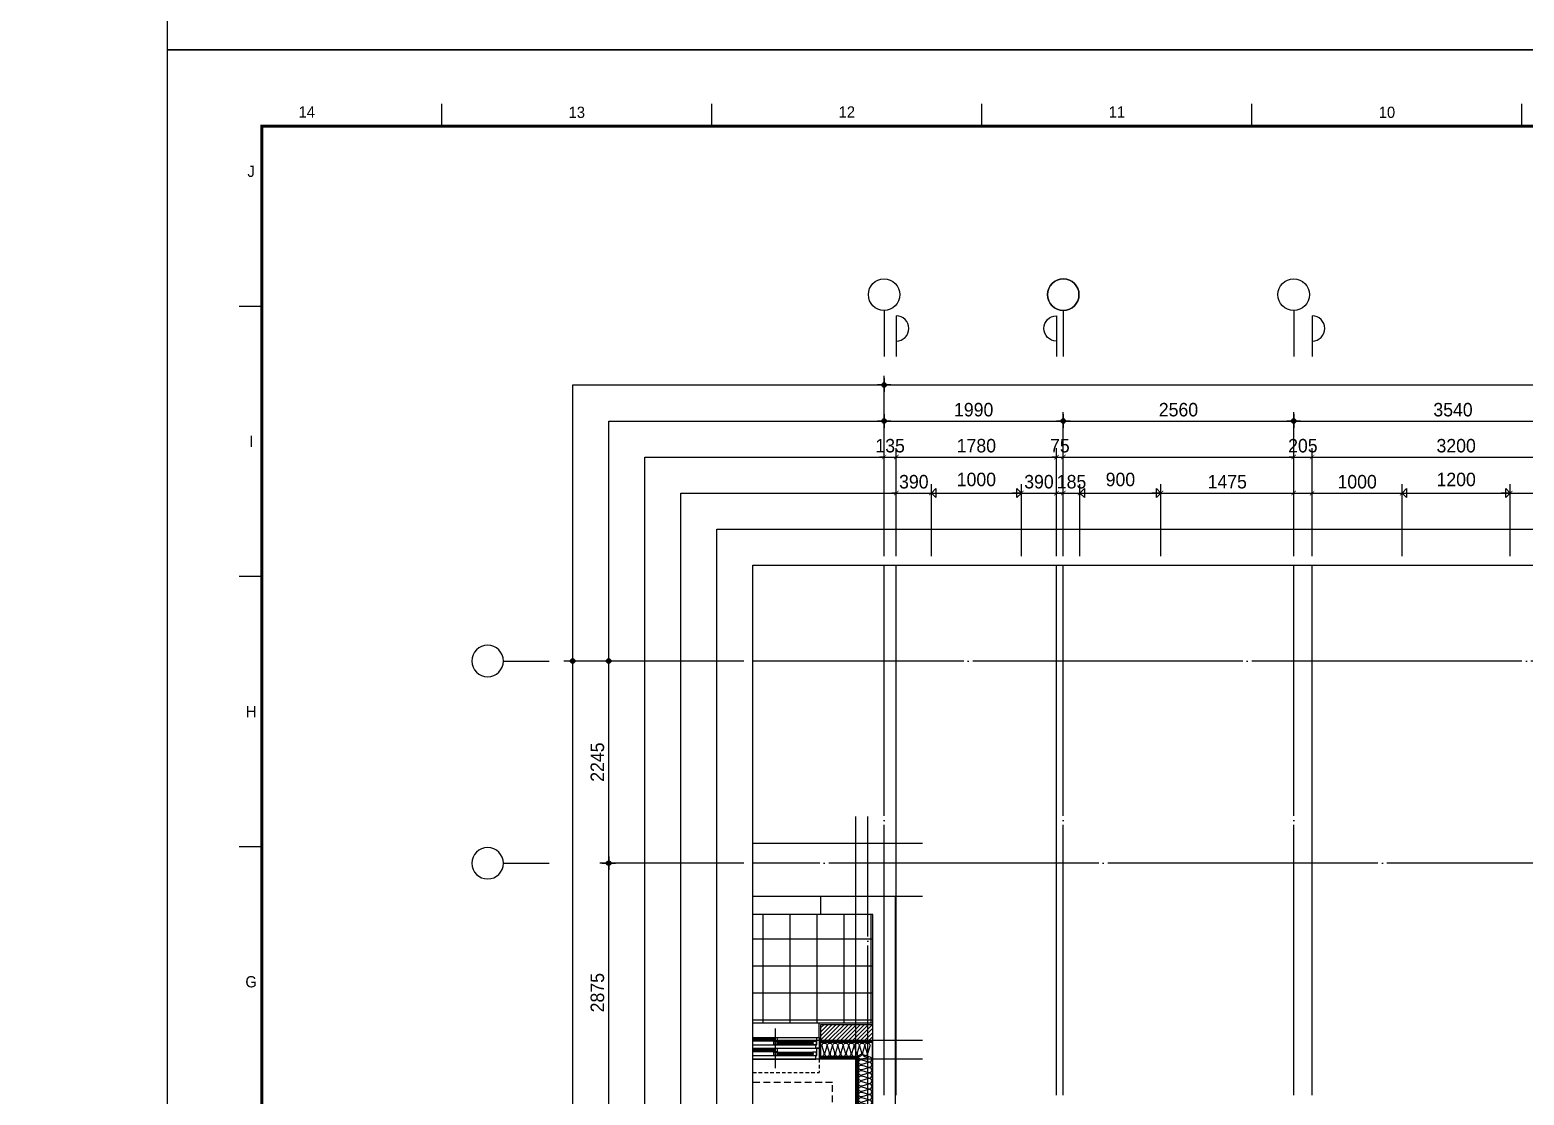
# Model space of a CAD drawing. Header units: millimetres. Extents: x -24416 to 92204, y -190080 to 23760.
# Drawn here: x -1526 to 15074, y -82888 to -71060 of the extents above; entities that cross this region are included whole.
import ezdxf
from ezdxf.enums import TextEntityAlignment as Align
from ezdxf.xclip import XClip

# ---------------------------------------------------------------- set-up
doc = ezdxf.new("R2010")
doc.units = ezdxf.units.MM
doc.header["$LTSCALE"] = 50
doc.header["$XCLIPFRAME"] = 0
for name, pattern in [('AUDIT_D_220706163347-0', [0]), ('CEN', [62, 60, -1, 0, -1]), ('H', [1.3, 0.8, -0.5]), ('HID', [2.3, 1.5, -0.8])]:
    doc.linetypes.add(name, pattern=pattern)
doc.layers.get('defpoints').update_dxf_attribs({"color": 139})
for name, color, linetype in [('A-치수', 7, 'AUDIT_D_220706163347-0'), ('A_HAT', 8, 'Continuous'), ('AA-BORD-FORM', 7, 'Continuous'), ('AA-BORD-TEXT', 3, 'Continuous'), ('AA-XXXX-DIMS', 7, 'Continuous'), ('ARDM', 7, 'Continuous'), ('CEN_CON', 1, 'CEN'), ('CEN_WALL', 12, 'CEN'), ('CONC', 2, 'Continuous'), ('dan1', 7, 'HID'), ('DIM', 7, 'AUDIT_D_220706163347-0'), ('ELE3_CON', 7, 'Continuous'), ('ELE4', 4, 'Continuous'), ('FIN', 6, 'Continuous'), ('INS', 8, 'Continuous'), ('WAL', 3, 'Continuous'), ('WAL_DRY', 7, 'Continuous'), ('WIN', 4, 'Continuous'), ('바닥타일', 8, 'Continuous'), ('커튼박스', 6, 'Continuous')]:
    doc.layers.add(name, color=color, linetype=linetype)
for name, color, linetype, plot in [('AA-XXXX-MC', 153, 'AUDIT_D_220706163347-0', False), ('Defpoint', 135, 'Continuous', False), ('MC', 135, 'Continuous', False)]:
    doc.layers.add(name, color=color, linetype=linetype, plot=plot)
doc.styles.add('HAUD01', font='Dotum.ttf')
doc.styles.add('맑은고딕', font='malgun.ttf', dxfattribs={"width": 0.9})
doc.dimstyles.new('DIM-50', dxfattribs={"dimscale": 50, "dimtxt": 3, "dimasz": 1, "dimexe": 2, "dimexo": 2, "dimgap": 1, "dimtad": 1, "dimdec": 0, "dimzin": 0, "dimdsep": 46, "dimtxsty": '맑은고딕', "dimblk1": 'DIMDOT', "dimblk2": 'DIMDOT', "dimsah": 1, "dimcen": 0.09, "dimdle": 2, "dimclrd": 7, "dimclre": 7, "dimclrt": 3, "dimadec": 0, "dimazin": 0, "dimtfac": 1, "dimtdec": 0, "dimtix": 1, "dimtmove": 2, "dimatfit": 3, "dimldrblk": 'DIMDOT', "dimfxl": 1, "dimtolj": 1, "dimtzin": 0, "dimarcsym": 0})
doc.dimstyles.new('MCDIM-50', dxfattribs={"dimscale": 50, "dimtxt": 3, "dimasz": 1, "dimexe": 2, "dimexo": 2, "dimgap": 1, "dimtad": 1, "dimdec": 0, "dimzin": 0, "dimdsep": 46, "dimtxsty": '맑은고딕', "dimblk1": 'ARCHTICK', "dimblk2": 'ARCHTICK', "dimsah": 1, "dimcen": 0.09, "dimdle": 2, "dimclrd": 7, "dimclre": 7, "dimclrt": 3, "dimadec": 0, "dimazin": 0, "dimtfac": 1, "dimtdec": 0, "dimtix": 1, "dimtmove": 2, "dimatfit": 3, "dimldrblk": 'ARCHTICK', "dimfxl": 1, "dimtolj": 1, "dimtzin": 0, "dimarcsym": 0})
doc.dimstyles.new('외부100-win', dxfattribs={"dimscale": 50, "dimtxt": 3, "dimasz": 1, "dimexe": 2, "dimexo": 2.5, "dimgap": 1.5, "dimtad": 1, "dimdec": 0, "dimzin": 0, "dimdsep": 46, "dimtxsty": '맑은고딕', "dimblk": 'DO2-2', "dimblk1": 'DO2-2', "dimblk2": 'DIMDOT', "dimcen": 0.09, "dimdle": 2, "dimclrd": 7, "dimclre": 7, "dimclrt": 3, "dimadec": 0, "dimazin": 0, "dimtfac": 1, "dimtdec": 0, "dimtix": 1, "dimtmove": 2, "dimatfit": 3, "dimldrblk": 'DO2-2', "dimfxl": 1, "dimtolj": 1, "dimtzin": 0, "dimarcsym": 0})

# ---------------------------------------------------------------- blocks, each defined once
blk = doc.blocks.new('WIN_이중창_1000')
at = {"layer": 'Defpoint'}
for p, q in [((-15, 240), (-15, 0)), ((985, 240), (985, 0))]:
    blk.add_line(p, q, dxfattribs=at)
at = {"layer": 'WIN'}
blk.add_line((485, -100), (485, 340), dxfattribs=at)
at = {"layer": 'WIN', "color": 8}
for p, q in [((942, 240), (28, 240)), ((465, 196), (73, 196)), ((897, 237), (505, 237)), ((897, 202), (505, 202)), ((930, 158), (40, 158)), ((930, 120), (40, 120)), ((930, 38), (40, 38)), ((930, 0), (40, 0)), ((465, 161), (73, 161)), ((465, 76), (73, 76)), ((465, 41), (73, 41)), ((897, 117), (505, 117)), ((897, 82), (505, 82))]:
    blk.add_line(p, q, dxfattribs=at)
at = {"layer": 'WIN'}
for points in [[(40, 158), (28, 158), (28, 240), (0, 240), (0, 120), (40, 120), (40, 158)], [(73, 175), (73, 161), (33, 161), (33, 196), (73, 196), (73, 181)], [(472, 181), (472, 175), (66, 175), (66, 181), (472, 181)], [(505, 216), (505, 202), (465, 202), (465, 237), (505, 237), (505, 222)], [(465, 175), (465, 161), (505, 161), (505, 196), (465, 196), (465, 181)], [(904, 222), (904, 216), (498, 216), (498, 222), (904, 222)], [(897, 216), (897, 202), (937, 202), (937, 237), (897, 237), (897, 222)], [(930, 158), (942, 158), (942, 240), (970, 240), (970, 120), (930, 120), (930, 158)], [(40, 38), (28, 38), (28, 120), (0, 120), (0, 0), (40, 0), (40, 38)], [(73, 55), (73, 41), (33, 41), (33, 76), (73, 76), (73, 61)], [(472, 61), (472, 55), (66, 55), (66, 61), (472, 61)], [(505, 96), (505, 82), (465, 82), (465, 117), (505, 117), (505, 102)], [(465, 55), (465, 41), (505, 41), (505, 76), (465, 76), (465, 61)], [(904, 102), (904, 96), (498, 96), (498, 102), (904, 102)], [(897, 96), (897, 82), (937, 82), (937, 117), (897, 117), (897, 102)], [(930, 38), (942, 38), (942, 120), (970, 120), (970, 0), (930, 0), (930, 38)]]:
    blk.add_lwpolyline(points, dxfattribs=at)
blk = doc.blocks.new('insul1')
blk.add_lwpolyline([(0, 0.25, 1.344031), (0.35, 0.25), (0.2, 0.75, -1.344031), (0.55, 0.75), (0.4, 0.25)], format="xyb")
blk = doc.blocks.new('U-121A(기본)', base_point=(-97043, -98978))
at = {"layer": 'A_HAT'}
h = blk.add_hatch(dxfattribs=at)
h.set_pattern_fill('ANSI31', color=256, scale=10, style=0)
h.set_pattern_definition([(45, (-317379.71, -137553.743), (-22.4506403, 22.4506403), [])])
h.paths.add_polyline_path([(-97043, -90958), (-97568, -90958), (-97568, -91148), (-97043, -91148)])
h.paths.add_polyline_path([(-96988, -90958), (-97043, -90958), (-97043, -91148), (-96988, -91148)])
at = {"layer": '바닥타일'}
h = blk.add_hatch(dxfattribs=at)
h.set_pattern_fill('_USER', color=256, scale=300, double=1, pattern_type=0)
h.set_pattern_definition([(0, (-317379.7, -137553.74), (0, 300), []), (90, (-317379.7, -137553.74), (-300, 2e-14), [])])
h.paths.add_polyline_path([(-105128, -89143), (-105128, -90498), (-101398, -90498), (-101398, -90948), (-99108, -90948), (-99108, -90938), (-96988, -90938), (-96988, -89733), (-99218, -89733), (-99218, -89143), (-101158, -89143), (-101158, -90028), (-101628, -90028), (-101628, -89143)])
at = {"layer": 'CEN_CON'}
for p, q in [((-97043, -99278), (-97043, -88643)), ((-96438, -88943), (-106353, -88943)), ((-96438, -89533), (-99777, -89533))]:
    blk.add_line(p, q, dxfattribs=at)
at = {"layer": 'CEN_WALL'}
blk.add_line((-96438, -91133), (-99208, -91133), dxfattribs=at)
at = {"layer": 'CONC'}
for p, q in [((-96738, -89533), (-97568, -89533)), ((-97568, -89533), (-97568, -89733)), ((-96738, -92628), (-96738, -89533)), ((-96988, -89733), (-97568, -89733)), ((-96988, -92628), (-96988, -89733))]:
    blk.add_line(p, q, dxfattribs=at)
at = {"layer": 'dan1'}
blk.add_lwpolyline([(-97438, -93543), (-97438, -91598), (-100788, -91598)], dxfattribs=at)
at = {"layer": 'ELE3_CON'}
for p, q in [((-97568, -89533), (-98568, -89533)), ((-97568, -89733), (-98568, -89733))]:
    blk.add_line(p, q, dxfattribs=at)
at = {"layer": 'ELE4'}
blk.add_line((-97588, -90938), (-98548, -90938), dxfattribs=at)
at = {"layer": 'FIN'}
for p, q in [((-96988, -90938), (-97588, -90938)), ((-97588, -90938), (-97588, -91098))]:
    blk.add_line(p, q, dxfattribs=at)
at = {"layer": 'INS'}
for p, q in [((-96993, -91153), (-97583, -91153)), ((-96993, -92628), (-96993, -91153)), ((-97148, -91308), (-97583, -91308)), ((-97148, -92628), (-97148, -91308))]:
    blk.add_line(p, q, dxfattribs=at)
at = {"layer": 'MC'}
for p, q in [((-97178, -99278), (-97178, -88643)), ((-96438, -91338), (-99208, -91338))]:
    blk.add_line(p, q, dxfattribs=at)
at = {"layer": 'WAL'}
for p, q in [((-96988, -90958), (-97568, -90958)), ((-97568, -90958), (-97568, -91148)), ((-96988, -91148), (-97568, -91148))]:
    blk.add_line(p, q, dxfattribs=at)
at = {"layer": 'WAL_DRY'}
for p, q in [((-97158, -91318), (-97583, -91318)), ((-97168, -91328), (-97583, -91328)), ((-97168, -92628), (-97168, -91328)), ((-97158, -92628), (-97158, -91318))]:
    blk.add_line(p, q, dxfattribs=at)
at = {"layer": '커튼박스', "linetype": 'H'}
for p in [(-97583, -91338), (-98553, -91488)]:
    blk.add_line(p, (-97583, -91488), dxfattribs=at)
at = {"layer": 'INS', "xscale": 150, "yscale": 150, "zscale": 150, "row_count": 1, "column_count": 9, "row_spacing": 0, "column_spacing": 60}
blk.add_blockref('insul1', (-97583, -91308), dxfattribs=at)
at = {"layer": 'INS', "xscale": 150.0000000000002, "yscale": 150.0000000000002, "zscale": 150.0000000000002, "rotation": 90, "row_count": 1, "column_count": 22, "row_spacing": -4.733165431326071e-30, "column_spacing": 60.00000000000009}
blk.add_blockref('insul1', (-96998, -92628), dxfattribs=at)
at = {"layer": 'WIN', "xscale": -1}
blk.add_blockref('WIN_이중창_1000', (-97583, -91338), dxfattribs=at)
blk = doc.blocks.new('DO2-2')
at = {"layer": 'ARDM'}
blk.add_line((0, 0), (-2, 0), dxfattribs=at)
blk.add_lwpolyline([(-1, -1), (-1, 1), (0, 0)], close=True, dxfattribs=at)
blk = doc.blocks.new('*D36')
at = {"layer": 'defpoints', "color": 0, "linetype": 'ByBlock', "transparency": 16777216}
for p in [(9489, -99963), (8489, -100763), (9489, -100763)]:
    blk.add_point(p, dxfattribs=at)
at = {"layer": 'DIM', "color": 7, "linetype": 'ByBlock', "lineweight": -2, "transparency": 16777216}
for p, q in [((8489, -100638), (8489, -99863)), ((9489, -100638), (9489, -99863)), ((8539, -99963), (9439, -99963))]:
    blk.add_line(p, q, dxfattribs=at)
at = {"layer": 'DIM', "color": 7, "linetype": 'ByBlock', "lineweight": -2, "transparency": 16777216, "xscale": 50, "yscale": 50, "zscale": 50, "rotation": 180}
blk.add_blockref('DO2-2', (8489, -99963), dxfattribs=at)
at = {"layer": 'DIM', "color": 7, "linetype": 'ByBlock', "lineweight": -2, "transparency": 16777216, "xscale": 50, "yscale": 50, "zscale": 50}
blk.add_blockref('DO2-2', (9489, -99963), dxfattribs=at)
at = {"layer": 'DIM', "color": 3, "linetype": 'ByBlock', "transparency": 16777216, "insert": (8989, -99813), "char_height": 150, "attachment_point": 5, "style": 'HAUD01'}
blk.add_mtext('\\A1;1000', dxfattribs=at)
blk = doc.blocks.new('DIMDOT')
at = {"layer": 'AA-XXXX-DIMS'}
for p, q in [((-1.5, 0), (1.5, 0)), ((0, -1.5), (0, 1.5))]:
    blk.add_line(p, q, dxfattribs=at)
for radius in [0.5, 0.25]:
    blk.add_circle((0, 0), radius, dxfattribs=at)
blk = doc.blocks.new('_ArchTick')
at = {"color": 0, "linetype": 'ByBlock', "const_width": 0.15}
blk.add_lwpolyline([(-0.5, -0.5), (0.5, 0.5)], dxfattribs=at)
blk = doc.blocks.new('*D37')
at = {"layer": 'defpoints', "color": 0, "linetype": 'ByBlock', "transparency": 16777216}
for p in [(9879, -99963), (9489, -100763), (9879, -100763)]:
    blk.add_point(p, dxfattribs=at)
at = {"layer": 'DIM', "color": 7, "linetype": 'ByBlock', "lineweight": -2, "transparency": 16777216}
for p, q in [((9489, -100663), (9489, -99863)), ((9879, -100663), (9879, -99863)), ((9489, -99963), (9439, -99963)), ((9489, -99963), (9879, -99963)), ((9879, -99963), (9929, -99963))]:
    blk.add_line(p, q, dxfattribs=at)
at = {"layer": 'DIM', "color": 7, "linetype": 'ByBlock', "lineweight": -2, "transparency": 16777216, "xscale": 50, "yscale": 50, "zscale": 50}
blk.add_blockref('_ArchTick', (9489, -99963), dxfattribs=at)
at = {"layer": 'DIM', "color": 7, "linetype": 'ByBlock', "lineweight": -2, "transparency": 16777216, "xscale": 50, "yscale": 50, "zscale": 50, "rotation": 180}
blk.add_blockref('_ArchTick', (9879, -99963), dxfattribs=at)
at = {"layer": 'DIM', "color": 3, "linetype": 'ByBlock', "transparency": 16777216, "insert": (9684, -99838), "char_height": 150, "attachment_point": 5, "style": 'HAUD01'}
blk.add_mtext('\\A1;390', dxfattribs=at)
blk = doc.blocks.new('*D38')
at = {"layer": 'defpoints', "color": 0, "linetype": 'ByBlock', "transparency": 16777216}
for p in [(10139, -99963), (9954, -100763), (10139, -100763)]:
    blk.add_point(p, dxfattribs=at)
at = {"layer": 'DIM', "color": 7, "linetype": 'ByBlock', "lineweight": -2, "transparency": 16777216}
for p, q in [((9954, -100663), (9954, -99863)), ((10139, -100663), (10139, -99863)), ((9954, -99963), (9904, -99963)), ((9954, -99963), (10139, -99963)), ((10139, -99963), (10189, -99963))]:
    blk.add_line(p, q, dxfattribs=at)
at = {"layer": 'DIM', "color": 7, "linetype": 'ByBlock', "lineweight": -2, "transparency": 16777216, "xscale": 50, "yscale": 50, "zscale": 50}
blk.add_blockref('_ArchTick', (9954, -99963), dxfattribs=at)
at = {"layer": 'DIM', "color": 7, "linetype": 'ByBlock', "lineweight": -2, "transparency": 16777216, "xscale": 50, "yscale": 50, "zscale": 50, "rotation": 180}
blk.add_blockref('_ArchTick', (10139, -99963), dxfattribs=at)
at = {"layer": 'DIM', "color": 3, "linetype": 'ByBlock', "transparency": 16777216, "insert": (10046, -99838), "char_height": 150, "attachment_point": 5, "style": 'HAUD01'}
blk.add_mtext('\\A1;185', dxfattribs=at)
blk = doc.blocks.new('*D39')
at = {"layer": 'defpoints', "color": 0, "linetype": 'ByBlock', "transparency": 16777216}
for p in [(11039, -99963), (10139, -100763), (11039, -100763)]:
    blk.add_point(p, dxfattribs=at)
at = {"layer": 'DIM', "color": 7, "linetype": 'ByBlock', "lineweight": -2, "transparency": 16777216}
for p, q in [((10139, -100638), (10139, -99863)), ((11039, -100638), (11039, -99863)), ((10189, -99963), (10989, -99963))]:
    blk.add_line(p, q, dxfattribs=at)
at = {"layer": 'DIM', "color": 7, "linetype": 'ByBlock', "lineweight": -2, "transparency": 16777216, "xscale": 50, "yscale": 50, "zscale": 50, "rotation": 180}
blk.add_blockref('DO2-2', (10139, -99963), dxfattribs=at)
at = {"layer": 'DIM', "color": 7, "linetype": 'ByBlock', "lineweight": -2, "transparency": 16777216, "xscale": 50, "yscale": 50, "zscale": 50}
blk.add_blockref('DO2-2', (11039, -99963), dxfattribs=at)
at = {"layer": 'DIM', "color": 3, "linetype": 'ByBlock', "transparency": 16777216, "insert": (10589, -99813), "char_height": 150, "attachment_point": 5, "style": 'HAUD01'}
blk.add_mtext('\\A1;900', dxfattribs=at)
blk = doc.blocks.new('*D40')
at = {"layer": 'defpoints', "color": 0, "linetype": 'ByBlock', "transparency": 16777216}
for p in [(12514, -99963), (11039, -100763), (12514, -100763)]:
    blk.add_point(p, dxfattribs=at)
at = {"layer": 'DIM', "color": 7, "linetype": 'ByBlock', "lineweight": -2, "transparency": 16777216}
for p, q in [((11039, -100663), (11039, -99863)), ((12514, -100663), (12514, -99863)), ((10939, -99963), (12614, -99963))]:
    blk.add_line(p, q, dxfattribs=at)
at = {"layer": 'DIM', "color": 7, "linetype": 'ByBlock', "lineweight": -2, "transparency": 16777216, "xscale": 50, "yscale": 50, "zscale": 50, "rotation": 180}
blk.add_blockref('_ArchTick', (11039, -99963), dxfattribs=at)
at = {"layer": 'DIM', "color": 7, "linetype": 'ByBlock', "lineweight": -2, "transparency": 16777216, "xscale": 50, "yscale": 50, "zscale": 50}
blk.add_blockref('_ArchTick', (12514, -99963), dxfattribs=at)
at = {"layer": 'DIM', "color": 3, "linetype": 'ByBlock', "transparency": 16777216, "insert": (11776, -99838), "char_height": 150, "attachment_point": 5, "style": 'HAUD01'}
blk.add_mtext('\\A1;1475', dxfattribs=at)
blk = doc.blocks.new('*D41')
at = {"layer": 'defpoints', "color": 0, "linetype": 'ByBlock', "transparency": 16777216}
for p in [(13719, -99963), (12719, -100763), (13719, -100763)]:
    blk.add_point(p, dxfattribs=at)
at = {"layer": 'DIM', "color": 7, "linetype": 'ByBlock', "lineweight": -2, "transparency": 16777216}
for p, q in [((12719, -100663), (12719, -99863)), ((13719, -100663), (13719, -99863)), ((12619, -99963), (13819, -99963))]:
    blk.add_line(p, q, dxfattribs=at)
at = {"layer": 'DIM', "color": 7, "linetype": 'ByBlock', "lineweight": -2, "transparency": 16777216, "xscale": 50, "yscale": 50, "zscale": 50, "rotation": 180}
blk.add_blockref('_ArchTick', (12719, -99963), dxfattribs=at)
at = {"layer": 'DIM', "color": 7, "linetype": 'ByBlock', "lineweight": -2, "transparency": 16777216, "xscale": 50, "yscale": 50, "zscale": 50}
blk.add_blockref('_ArchTick', (13719, -99963), dxfattribs=at)
at = {"layer": 'DIM', "color": 3, "linetype": 'ByBlock', "transparency": 16777216, "insert": (13219, -99838), "char_height": 150, "attachment_point": 5, "style": 'HAUD01'}
blk.add_mtext('\\A1;1000', dxfattribs=at)
blk = doc.blocks.new('*D42')
at = {"layer": 'defpoints', "color": 0, "linetype": 'ByBlock', "transparency": 16777216}
for p in [(14919, -99963), (13719, -100763), (14919, -100763)]:
    blk.add_point(p, dxfattribs=at)
at = {"layer": 'DIM', "color": 7, "linetype": 'ByBlock', "lineweight": -2, "transparency": 16777216}
for p, q in [((13719, -100638), (13719, -99863)), ((14919, -100638), (14919, -99863)), ((13769, -99963), (14869, -99963))]:
    blk.add_line(p, q, dxfattribs=at)
at = {"layer": 'DIM', "color": 7, "linetype": 'ByBlock', "lineweight": -2, "transparency": 16777216, "xscale": 50, "yscale": 50, "zscale": 50, "rotation": 180}
blk.add_blockref('DO2-2', (13719, -99963), dxfattribs=at)
at = {"layer": 'DIM', "color": 7, "linetype": 'ByBlock', "lineweight": -2, "transparency": 16777216, "xscale": 50, "yscale": 50, "zscale": 50}
blk.add_blockref('DO2-2', (14919, -99963), dxfattribs=at)
at = {"layer": 'DIM', "color": 3, "linetype": 'ByBlock', "transparency": 16777216, "insert": (14319, -99813), "char_height": 150, "attachment_point": 5, "style": 'HAUD01'}
blk.add_mtext('\\A1;1200', dxfattribs=at)
blk = doc.blocks.new('*D43')
at = {"layer": 'defpoints', "color": 0, "linetype": 'ByBlock', "transparency": 16777216}
for p in [(15919, -99963), (14919, -100763), (15919, -100763)]:
    blk.add_point(p, dxfattribs=at)
at = {"layer": 'DIM', "color": 7, "linetype": 'ByBlock', "lineweight": -2, "transparency": 16777216}
for p, q in [((14919, -100663), (14919, -99863)), ((15919, -100663), (15919, -99863)), ((14819, -99963), (16019, -99963))]:
    blk.add_line(p, q, dxfattribs=at)
at = {"layer": 'DIM', "color": 7, "linetype": 'ByBlock', "lineweight": -2, "transparency": 16777216, "xscale": 50, "yscale": 50, "zscale": 50, "rotation": 180}
blk.add_blockref('_ArchTick', (14919, -99963), dxfattribs=at)
at = {"layer": 'DIM', "color": 7, "linetype": 'ByBlock', "lineweight": -2, "transparency": 16777216, "xscale": 50, "yscale": 50, "zscale": 50}
blk.add_blockref('_ArchTick', (15919, -99963), dxfattribs=at)
at = {"layer": 'DIM', "color": 3, "linetype": 'ByBlock', "transparency": 16777216, "insert": (15419, -99838), "char_height": 150, "attachment_point": 5, "style": 'HAUD01'}
blk.add_mtext('\\A1;1000', dxfattribs=at)
blk = doc.blocks.new('중심')
at = {"layer": 'DIM'}
blk.add_line((-350, 0), (0, 0), dxfattribs=at)
blk.add_circle((-470, 0), 120, dxfattribs=at)
blk = doc.blocks.new('*D105')
at = {"layer": 'defpoints', "color": 0, "transparency": 16777216}
for p in [(9954, -99163), (7964, -100763), (9954, -100763)]:
    blk.add_point(p, dxfattribs=at)
at = {"layer": 'DIM', "color": 7, "lineweight": -2, "transparency": 16777216}
for p, q in [((7964, -100663), (7964, -99063)), ((9954, -100663), (9954, -99063)), ((8014, -99163), (9904, -99163))]:
    blk.add_line(p, q, dxfattribs=at)
at = {"layer": 'DIM', "color": 7, "lineweight": -2, "transparency": 16777216, "xscale": 50, "yscale": 50, "zscale": 50, "rotation": 180}
blk.add_blockref('DIMDOT', (7964, -99163), dxfattribs=at)
at = {"layer": 'DIM', "color": 7, "lineweight": -2, "transparency": 16777216, "xscale": 50, "yscale": 50, "zscale": 50}
blk.add_blockref('DIMDOT', (9954, -99163), dxfattribs=at)
at = {"layer": 'DIM', "color": 3, "transparency": 16777216, "insert": (8959, -99038), "char_height": 150, "attachment_point": 5, "style": 'HAUD01'}
blk.add_mtext('\\A1;1990', dxfattribs=at)
blk = doc.blocks.new('*D106')
at = {"layer": 'defpoints', "color": 0, "transparency": 16777216}
for p in [(12514, -99163), (9954, -100763), (12514, -100763)]:
    blk.add_point(p, dxfattribs=at)
at = {"layer": 'DIM', "color": 7, "lineweight": -2, "transparency": 16777216}
for p, q in [((9954, -100663), (9954, -99063)), ((12514, -100663), (12514, -99063)), ((10004, -99163), (12464, -99163))]:
    blk.add_line(p, q, dxfattribs=at)
at = {"layer": 'DIM', "color": 7, "lineweight": -2, "transparency": 16777216, "xscale": 50, "yscale": 50, "zscale": 50, "rotation": 180}
blk.add_blockref('DIMDOT', (9954, -99163), dxfattribs=at)
at = {"layer": 'DIM', "color": 7, "lineweight": -2, "transparency": 16777216, "xscale": 50, "yscale": 50, "zscale": 50}
blk.add_blockref('DIMDOT', (12514, -99163), dxfattribs=at)
at = {"layer": 'DIM', "color": 3, "transparency": 16777216, "insert": (11234, -99038), "char_height": 150, "attachment_point": 5, "style": 'HAUD01'}
blk.add_mtext('\\A1;2560', dxfattribs=at)
blk = doc.blocks.new('*D107')
at = {"layer": 'defpoints', "color": 0, "transparency": 16777216}
for p in [(16054, -99163), (12514, -100763), (16054, -100763)]:
    blk.add_point(p, dxfattribs=at)
at = {"layer": 'DIM', "color": 7, "lineweight": -2, "transparency": 16777216}
for p, q in [((12514, -100663), (12514, -99063)), ((16054, -100663), (16054, -99063)), ((12564, -99163), (16004, -99163))]:
    blk.add_line(p, q, dxfattribs=at)
at = {"layer": 'DIM', "color": 7, "lineweight": -2, "transparency": 16777216, "xscale": 50, "yscale": 50, "zscale": 50, "rotation": 180}
blk.add_blockref('DIMDOT', (12514, -99163), dxfattribs=at)
at = {"layer": 'DIM', "color": 7, "lineweight": -2, "transparency": 16777216, "xscale": 50, "yscale": 50, "zscale": 50}
blk.add_blockref('DIMDOT', (16054, -99163), dxfattribs=at)
at = {"layer": 'DIM', "color": 3, "transparency": 16777216, "insert": (14284, -99038), "char_height": 150, "attachment_point": 5, "style": 'HAUD01'}
blk.add_mtext('\\A1;3540', dxfattribs=at)
blk = doc.blocks.new('*D117')
at = {"layer": 'defpoints', "color": 0, "transparency": 16777216}
for p in [(32529, -98763), (7964, -100763), (32529, -100763)]:
    blk.add_point(p, dxfattribs=at)
at = {"layer": 'DIM', "color": 7, "lineweight": -2, "transparency": 16777216}
for p, q in [((7964, -100663), (7964, -98663)), ((8014, -98763), (32479, -98763)), ((32529, -100663), (32529, -98663))]:
    blk.add_line(p, q, dxfattribs=at)
at = {"layer": 'DIM', "color": 7, "lineweight": -2, "transparency": 16777216, "xscale": 50, "yscale": 50, "zscale": 50, "rotation": 180}
blk.add_blockref('DIMDOT', (7964, -98763), dxfattribs=at)
at = {"layer": 'DIM', "color": 7, "lineweight": -2, "transparency": 16777216, "xscale": 50, "yscale": 50, "zscale": 50}
blk.add_blockref('DIMDOT', (32529, -98763), dxfattribs=at)
at = {"layer": 'DIM', "color": 3, "transparency": 16777216, "insert": (20246, -98638), "char_height": 150, "attachment_point": 5, "style": 'HAUD01'}
blk.add_mtext('\\A1;24565', dxfattribs=at)
blk = doc.blocks.new('*D118')
at = {"layer": 'defpoints', "color": 0, "linetype": 'ByBlock', "transparency": 16777216}
for p in [(8099, -99563), (7964, -100763), (8099, -100763)]:
    blk.add_point(p, dxfattribs=at)
at = {"layer": 'DIM', "color": 7, "linetype": 'ByBlock', "lineweight": -2, "transparency": 16777216}
for p, q in [((7964, -99563), (7914, -99563)), ((7964, -100663), (7964, -99463)), ((7964, -99563), (8099, -99563)), ((8099, -100663), (8099, -99463)), ((8099, -99563), (8149, -99563))]:
    blk.add_line(p, q, dxfattribs=at)
at = {"layer": 'DIM', "color": 7, "linetype": 'ByBlock', "lineweight": -2, "transparency": 16777216, "xscale": 50, "yscale": 50, "zscale": 50}
blk.add_blockref('_ArchTick', (7964, -99563), dxfattribs=at)
at = {"layer": 'DIM', "color": 7, "linetype": 'ByBlock', "lineweight": -2, "transparency": 16777216, "xscale": 50, "yscale": 50, "zscale": 50, "rotation": 180}
blk.add_blockref('_ArchTick', (8099, -99563), dxfattribs=at)
at = {"layer": 'DIM', "color": 3, "linetype": 'ByBlock', "transparency": 16777216, "insert": (8031, -99438), "char_height": 150, "attachment_point": 5, "style": 'HAUD01'}
blk.add_mtext('\\A1;135', dxfattribs=at)
blk = doc.blocks.new('*D119')
at = {"layer": 'defpoints', "color": 0, "linetype": 'ByBlock', "transparency": 16777216}
for p in [(9879, -99563), (8099, -100763), (9879, -100763)]:
    blk.add_point(p, dxfattribs=at)
at = {"layer": 'DIM', "color": 7, "linetype": 'ByBlock', "lineweight": -2, "transparency": 16777216}
for p, q in [((7999, -99563), (9979, -99563)), ((8099, -100663), (8099, -99463)), ((9879, -100663), (9879, -99463))]:
    blk.add_line(p, q, dxfattribs=at)
at = {"layer": 'DIM', "color": 7, "linetype": 'ByBlock', "lineweight": -2, "transparency": 16777216, "xscale": 50, "yscale": 50, "zscale": 50, "rotation": 180}
blk.add_blockref('_ArchTick', (8099, -99563), dxfattribs=at)
at = {"layer": 'DIM', "color": 7, "linetype": 'ByBlock', "lineweight": -2, "transparency": 16777216, "xscale": 50, "yscale": 50, "zscale": 50}
blk.add_blockref('_ArchTick', (9879, -99563), dxfattribs=at)
at = {"layer": 'DIM', "color": 3, "linetype": 'ByBlock', "transparency": 16777216, "insert": (8989, -99438), "char_height": 150, "attachment_point": 5, "style": 'HAUD01'}
blk.add_mtext('\\A1;1780', dxfattribs=at)
blk = doc.blocks.new('*D120')
at = {"layer": 'defpoints', "color": 0, "linetype": 'ByBlock', "transparency": 16777216}
for p in [(9954, -99563), (9879, -100763), (9954, -100763)]:
    blk.add_point(p, dxfattribs=at)
at = {"layer": 'DIM', "color": 7, "linetype": 'ByBlock', "lineweight": -2, "transparency": 16777216}
for p, q in [((9879, -99563), (9829, -99563)), ((9879, -100663), (9879, -99463)), ((9879, -99563), (9954, -99563)), ((9954, -100663), (9954, -99463)), ((9954, -99563), (10004, -99563))]:
    blk.add_line(p, q, dxfattribs=at)
at = {"layer": 'DIM', "color": 7, "linetype": 'ByBlock', "lineweight": -2, "transparency": 16777216, "xscale": 50, "yscale": 50, "zscale": 50}
blk.add_blockref('_ArchTick', (9879, -99563), dxfattribs=at)
at = {"layer": 'DIM', "color": 7, "linetype": 'ByBlock', "lineweight": -2, "transparency": 16777216, "xscale": 50, "yscale": 50, "zscale": 50, "rotation": 180}
blk.add_blockref('_ArchTick', (9954, -99563), dxfattribs=at)
at = {"layer": 'DIM', "color": 3, "linetype": 'ByBlock', "transparency": 16777216, "insert": (9916, -99438), "char_height": 150, "attachment_point": 5, "style": 'HAUD01'}
blk.add_mtext('\\A1;75', dxfattribs=at)
blk = doc.blocks.new('*D121')
at = {"layer": 'defpoints', "color": 0, "linetype": 'ByBlock', "transparency": 16777216}
for p in [(12719, -99563), (12514, -100763), (12719, -100763)]:
    blk.add_point(p, dxfattribs=at)
at = {"layer": 'DIM', "color": 7, "linetype": 'ByBlock', "lineweight": -2, "transparency": 16777216}
for p, q in [((12514, -99563), (12464, -99563)), ((12514, -100663), (12514, -99463)), ((12514, -99563), (12719, -99563)), ((12719, -100663), (12719, -99463)), ((12719, -99563), (12769, -99563))]:
    blk.add_line(p, q, dxfattribs=at)
at = {"layer": 'DIM', "color": 7, "linetype": 'ByBlock', "lineweight": -2, "transparency": 16777216, "xscale": 50, "yscale": 50, "zscale": 50}
blk.add_blockref('_ArchTick', (12514, -99563), dxfattribs=at)
at = {"layer": 'DIM', "color": 7, "linetype": 'ByBlock', "lineweight": -2, "transparency": 16777216, "xscale": 50, "yscale": 50, "zscale": 50, "rotation": 180}
blk.add_blockref('_ArchTick', (12719, -99563), dxfattribs=at)
at = {"layer": 'DIM', "color": 3, "linetype": 'ByBlock', "transparency": 16777216, "insert": (12616, -99438), "char_height": 150, "attachment_point": 5, "style": 'HAUD01'}
blk.add_mtext('\\A1;205', dxfattribs=at)
blk = doc.blocks.new('*D122')
at = {"layer": 'defpoints', "color": 0, "linetype": 'ByBlock', "transparency": 16777216}
for p in [(15919, -99563), (12719, -100763), (15919, -100763)]:
    blk.add_point(p, dxfattribs=at)
at = {"layer": 'DIM', "color": 7, "linetype": 'ByBlock', "lineweight": -2, "transparency": 16777216}
for p, q in [((12619, -99563), (16019, -99563)), ((12719, -100663), (12719, -99463)), ((15919, -100663), (15919, -99463))]:
    blk.add_line(p, q, dxfattribs=at)
at = {"layer": 'DIM', "color": 7, "linetype": 'ByBlock', "lineweight": -2, "transparency": 16777216, "xscale": 50, "yscale": 50, "zscale": 50, "rotation": 180}
blk.add_blockref('_ArchTick', (12719, -99563), dxfattribs=at)
at = {"layer": 'DIM', "color": 7, "linetype": 'ByBlock', "lineweight": -2, "transparency": 16777216, "xscale": 50, "yscale": 50, "zscale": 50}
blk.add_blockref('_ArchTick', (15919, -99563), dxfattribs=at)
at = {"layer": 'DIM', "color": 3, "linetype": 'ByBlock', "transparency": 16777216, "insert": (14319, -99438), "char_height": 150, "attachment_point": 5, "style": 'HAUD01'}
blk.add_mtext('\\A1;3200', dxfattribs=at)
blk = doc.blocks.new('*D135')
at = {"layer": 'defpoints', "color": 0, "transparency": 16777216}
for p in [(4904, -104073), (6504, -104073), (6504, -106948)]:
    blk.add_point(p, dxfattribs=at)
at = {"layer": 'DIM', "color": 7, "lineweight": -2, "transparency": 16777216}
for p, q in [((6404, -104073), (4804, -104073)), ((4904, -106898), (4904, -104123)), ((6404, -106948), (4804, -106948))]:
    blk.add_line(p, q, dxfattribs=at)
at = {"layer": 'DIM', "color": 7, "lineweight": -2, "transparency": 16777216, "xscale": 50, "yscale": 50, "zscale": 50}
for p, rotation in [((4904, -104073), 90), ((4904, -106948), 270)]:
    blk.add_blockref('DIMDOT', p, dxfattribs=dict(at, rotation=rotation))
at = {"layer": 'DIM', "color": 3, "transparency": 16777216, "insert": (4779, -105511), "char_height": 150, "attachment_point": 5, "rotation": 90, "style": 'HAUD01'}
blk.add_mtext('\\A1;2875', dxfattribs=at)
blk = doc.blocks.new('*D136')
at = {"layer": 'defpoints', "color": 0, "transparency": 16777216}
for p in [(4904, -101828), (6504, -101828), (6504, -104073)]:
    blk.add_point(p, dxfattribs=at)
at = {"layer": 'DIM', "color": 7, "lineweight": -2, "transparency": 16777216}
for p, q in [((6404, -101828), (4804, -101828)), ((4904, -104023), (4904, -101878)), ((6404, -104073), (4804, -104073))]:
    blk.add_line(p, q, dxfattribs=at)
at = {"layer": 'DIM', "color": 7, "lineweight": -2, "transparency": 16777216, "xscale": 50, "yscale": 50, "zscale": 50}
for p, rotation in [((4904, -101828), 90), ((4904, -104073), 270)]:
    blk.add_blockref('DIMDOT', p, dxfattribs=dict(at, rotation=rotation))
at = {"layer": 'DIM', "color": 3, "transparency": 16777216, "insert": (4779, -102951), "char_height": 150, "attachment_point": 5, "rotation": 90, "style": 'HAUD01'}
blk.add_mtext('\\A1;2245', dxfattribs=at)
blk = doc.blocks.new('*D137')
at = {"layer": 'defpoints', "color": 0, "transparency": 16777216}
for p in [(4504, -101828), (6504, -101828), (6504, -116983)]:
    blk.add_point(p, dxfattribs=at)
at = {"layer": 'DIM', "color": 7, "lineweight": -2, "transparency": 16777216}
for p, q in [((6404, -101828), (4404, -101828)), ((4504, -116933), (4504, -101878)), ((6404, -116983), (4404, -116983))]:
    blk.add_line(p, q, dxfattribs=at)
at = {"layer": 'DIM', "color": 7, "lineweight": -2, "transparency": 16777216, "xscale": 50, "yscale": 50, "zscale": 50}
for p, rotation in [((4504, -101828), 90), ((4504, -116983), 270)]:
    blk.add_blockref('DIMDOT', p, dxfattribs=dict(at, rotation=rotation))
at = {"layer": 'DIM', "color": 3, "transparency": 16777216, "insert": (4379, -109406), "char_height": 150, "attachment_point": 5, "rotation": 90, "style": 'HAUD01'}
blk.add_mtext('\\A1;15155', dxfattribs=at)
blk = doc.blocks.new('*D319')
at = {"layer": 'defpoints', "color": 0, "linetype": 'ByBlock', "transparency": 16777216}
for p in [(8489, -99963), (8099, -100763), (8489, -100763)]:
    blk.add_point(p, dxfattribs=at)
at = {"layer": 'DIM', "color": 7, "linetype": 'ByBlock', "lineweight": -2, "transparency": 16777216}
for p, q in [((8099, -100663), (8099, -99863)), ((8489, -100663), (8489, -99863)), ((8099, -99963), (8049, -99963)), ((8099, -99963), (8489, -99963)), ((8489, -99963), (8539, -99963))]:
    blk.add_line(p, q, dxfattribs=at)
at = {"layer": 'DIM', "color": 7, "linetype": 'ByBlock', "lineweight": -2, "transparency": 16777216, "xscale": 50, "yscale": 50, "zscale": 50}
blk.add_blockref('_ArchTick', (8099, -99963), dxfattribs=at)
at = {"layer": 'DIM', "color": 7, "linetype": 'ByBlock', "lineweight": -2, "transparency": 16777216, "xscale": 50, "yscale": 50, "zscale": 50, "rotation": 180}
blk.add_blockref('_ArchTick', (8489, -99963), dxfattribs=at)
at = {"layer": 'DIM', "color": 3, "linetype": 'ByBlock', "transparency": 16777216, "insert": (8294, -99838), "char_height": 150, "attachment_point": 5, "style": 'HAUD01'}
blk.add_mtext('\\A1;390', dxfattribs=at)
blk = doc.blocks.new('XR-FORM 청주월명')
at = {"layer": 'AA-BORD-FORM', "color": 2}
for p, q in [((61, 577), (61, 582)), ((121, 577), (121, 582)), ((181, 577), (181, 582)), ((241, 577), (241, 582)), ((301, 577), (301, 582)), ((21, 537), (16, 537)), ((21, 477), (16, 477)), ((21, 417), (16, 417))]:
    blk.add_line(p, q, dxfattribs=at)
at = {"layer": 'AA-BORD-FORM', "color": 1}
blk.add_lwpolyline([(0, 0), (841, 0), (841, 594), (0, 594)], close=True, dxfattribs=at)
at = {"layer": 'AA-BORD-FORM', "color": 2, "const_width": 0.682}
blk.add_lwpolyline([(21, 17), (21, 577), (821, 577), (821, 17)], close=True, dxfattribs=at)
at = {"layer": 'AA-BORD-TEXT', "color": 7, "style": 'HAUD01'}
for s, p in [('14', (31, 580.17)), ('13', (91, 580.1)), ('12', (151, 580.17)), ('11', (211, 580.17)), ('10', (271, 580.1)), ('J', (18.63, 567)), ('I', (18.67, 507)), ('H', (18.63, 447)), ('G', (18.63, 387))]:
    blk.add_text(s, height=2.5, dxfattribs=at).set_placement(p, align=Align.MIDDLE_CENTER)
blk = doc.blocks.new('DIM-1108')
at = {"layer": 'DIM'}
for points in [[(8098.9, -98274.9, 1), (8098.9, -97994.9), (8098.9, -98444.9)], [(9878.9, -98274.9, -1), (9878.9, -97994.9), (9878.9, -98444.9)], [(12718.9, -98274.9, 1), (12718.9, -97994.9), (12718.9, -98444.9)]]:
    blk.add_lwpolyline(points, format="xyb", dxfattribs=at)
at = {"layer": 'A-치수', "zscale": 1.458333333333333}
for p, xscale, yscale, rotation in [((7963.9, -98444.9), 1.458333333333333, 1.458333333333333, 270), ((9953.9, -98444.9), -1.458333333333343, 1.458333333333343, 90), ((9953.9, -98444.9), 1.458333333333333, 1.458333333333333, 270), ((12513.9, -98444.9), 1.458333333333333, 1.458333333333333, 270), ((4244.3, -101828.4), -1.458333333333333, 1.458333333333333, 180), ((4244.3, -104073.4), -1.458333333333333, 1.458333333333333, 180)]:
    blk.add_blockref('중심', p, dxfattribs=dict(at, xscale=xscale, yscale=yscale, rotation=rotation))
at = {"layer": 'DIM'}
for base, p1, p2, picture, middle in [((32528.9, -98763.4), (7963.9, -100763.4), (32528.9, -100763.4), '*D117', (20246.4, -98638.3)), ((9953.9, -99163.4), (7963.9, -100763.4), (9953.9, -100763.4), '*D105', (8958.9, -99038.3)), ((12513.9, -99163.4), (9953.9, -100763.4), (12513.9, -100763.4), '*D106', (11233.9, -99038.3)), ((16053.9, -99163.4), (12513.9, -100763.4), (16053.9, -100763.4), '*D107', (14283.9, -99038.3))]:
    dim = blk.add_linear_dim(base=base, p1=p1, p2=p2, dimstyle='DIM-50', override={"dimscale": 50, "dimtxsty": 'HAUD01'}, dxfattribs=at)
    dim.commit()
    dim.dimension.update_dxf_attribs({"geometry": picture, "text_midpoint": middle})
at = {"layer": 'DIM', "linetype": 'ByBlock'}
for base, p1, p2, dimstyle, picture, middle in [((8098.9, -99563.4), (7963.9, -100763.4), (8098.9, -100763.4), 'MCDIM-50', '*D118', (8031.4, -99438.3)), ((9878.9, -99563.4), (8098.9, -100763.4), (9878.9, -100763.4), 'MCDIM-50', '*D119', (8988.9, -99438.3)), ((9953.9, -99563.4), (9878.9, -100763.4), (9953.9, -100763.4), 'MCDIM-50', '*D120', (9916.4, -99438.3)), ((12718.9, -99563.4), (12513.9, -100763.4), (12718.9, -100763.4), 'MCDIM-50', '*D121', (12616.4, -99438.3)), ((15918.9, -99563.4), (12718.9, -100763.4), (15918.9, -100763.4), 'MCDIM-50', '*D122', (14318.9, -99438.3)), ((8488.9, -99963.4), (8098.9, -100763.4), (8488.9, -100763.4), 'MCDIM-50', '*D319', (8293.9, -99838.3)), ((9488.9, -99963.4), (8488.9, -100763.4), (9488.9, -100763.4), '외부100-win', '*D36', (8988.9, -99813.3)), ((9878.9, -99963.4), (9488.9, -100763.4), (9878.9, -100763.4), 'MCDIM-50', '*D37', (9683.9, -99838.3)), ((10138.9, -99963.4), (9953.9, -100763.4), (10138.9, -100763.4), 'MCDIM-50', '*D38', (10046.4, -99838.3)), ((11038.9, -99963.4), (10138.9, -100763.4), (11038.9, -100763.4), '외부100-win', '*D39', (10588.9, -99813.3)), ((12513.9, -99963.4), (11038.9, -100763.4), (12513.9, -100763.4), 'MCDIM-50', '*D40', (11776.4, -99838.3)), ((13718.9, -99963.4), (12718.9, -100763.4), (13718.9, -100763.4), 'MCDIM-50', '*D41', (13218.9, -99838.3)), ((14918.9, -99963.4), (13718.9, -100763.4), (14918.9, -100763.4), '외부100-win', '*D42', (14318.9, -99813.3)), ((15918.9, -99963.4), (14918.9, -100763.4), (15918.9, -100763.4), 'MCDIM-50', '*D43', (15418.9, -99838.3))]:
    dim = blk.add_linear_dim(base=base, p1=p1, p2=p2, dimstyle=dimstyle, override={"dimtxsty": 'HAUD01'}, dxfattribs=at)
    dim.commit()
    dim.dimension.update_dxf_attribs({"geometry": picture, "text_midpoint": middle})
at = {"layer": 'DIM'}
for base, p1, p2, picture, middle in [((4504.1, -101828.4), (6504.1, -116983.4), (6504.1, -101828.4), '*D137', (4379, -109405.9)), ((4904.1, -101828.4), (6504.1, -104073.4), (6504.1, -101828.4), '*D136', (4779, -102950.9)), ((4904.1, -104073.4), (6504.1, -106948.4), (6504.1, -104073.4), '*D135', (4779, -105510.9))]:
    dim = blk.add_linear_dim(base=base, p1=p1, p2=p2, angle=90, dimstyle='DIM-50', override={"dimscale": 50, "dimtxsty": 'HAUD01'}, dxfattribs=at)
    dim.commit()
    dim.dimension.update_dxf_attribs({"geometry": picture, "text_midpoint": middle})

msp = doc.modelspace()

# ---------------------------------------------------------------- linework, layer by layer
at = {"layer": 'AA-XXXX-MC'}
for p, q in [((8099, -82888), (8099, -77003)), ((9879, -82888), (9879, -77003)), ((12719, -82888), (12719, -77003))]:
    msp.add_line(p, q, dxfattribs=at)
at = {"layer": 'CEN_CON'}
for p, q in [((7964, -82888), (7964, -77003)), ((9954, -82888), (9954, -77003)), ((12514, -82888), (12514, -77003)), ((21249, -78068), (6504, -78068)), ((16549, -80313), (6504, -80313))]:
    msp.add_line(p, q, dxfattribs=at)
at = {"layer": 'defpoints'}
for points in [[(4504, -75003), (34829, -75003), (34829, -95523), (4504, -95523)], [(4904, -75403), (34429, -75403), (34429, -95123), (4904, -95123)], [(5304, -75803), (34029, -75803), (34029, -94723), (5304, -94723)], [(5704, -76203), (33629, -76203), (33629, -94323), (5704, -94323)], [(6104, -76603), (33229, -76603), (33229, -93923), (6104, -93923)], [(6504, -77003), (32829, -77003), (32829, -93523), (6504, -93523)]]:
    msp.add_lwpolyline(points, close=True, dxfattribs=at)

# ---------------------------------------------------------------- block references
msp.add_blockref('DIM-1108', (0, 23760))
for p, xscale, yscale, zscale in [((0, -71280), 40, 40, 40), ((0, -100980), 50, 50, 50)]:
    msp.add_blockref('XR-FORM 청주월명', p, dxfattribs=dict(xscale=xscale, yscale=yscale, zscale=zscale))
ref = msp.add_blockref('U-121A(기본)', (7784, -90128))
XClip(ref).set_block_clipping_path([(-98322.3683535215, -102373.3508954951), (-71997.5938625024, -85853.350897206)])

doc.saveas('drawing.dxf')
